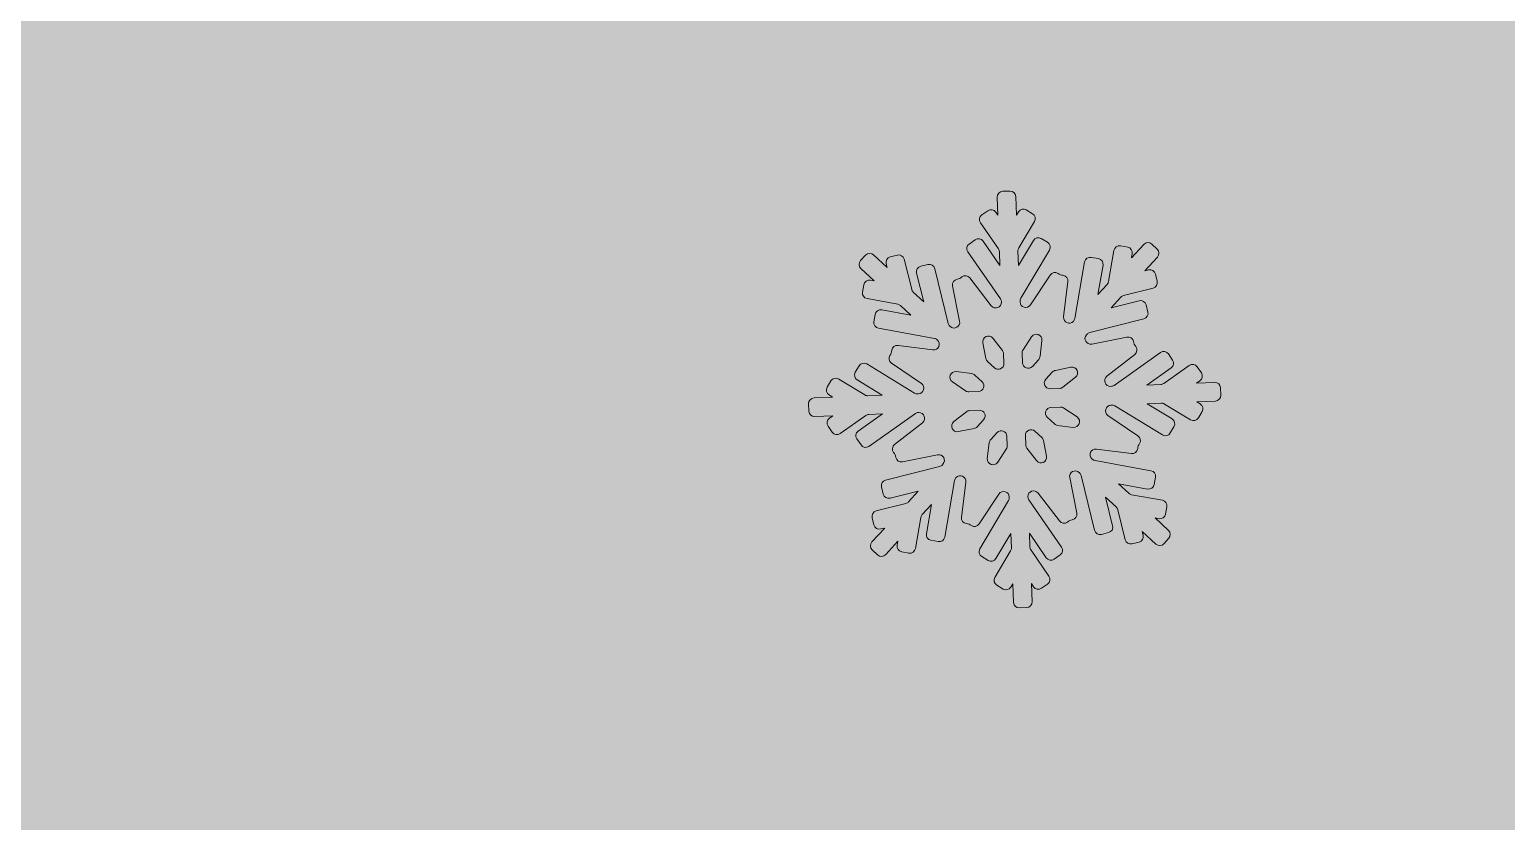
# Model space of a CAD drawing. Header units: millimetres. Extents: x 23 to 212, y -113 to -9.
# Drawn here: x 181.77 to 196, y -42.34 to -34.71 of the extents above; entities that cross this region are included whole.
import ezdxf

# ---------------------------------------------------------------- set-up
doc = ezdxf.new("R2010")
doc.units = ezdxf.units.MM
doc.header["$MEASUREMENT"] = 0
doc.layers.add('engraving', color=7, linetype='Continuous')
doc.layers.add('Layer 1', color=7, linetype='Continuous')

msp = doc.modelspace()

# ---------------------------------------------------------------- hatches: boundary and pattern name
at = {"layer": 'Layer 1'}
h = msp.add_hatch(color=2, dxfattribs=at)
h.dxf.hatch_style = 2
edge = h.paths.add_edge_path()
edge.add_spline(control_points=[(210.685, -79.288), (209.529, -76.47), (207.704, -73.987), (205.211, -71.837), (202.717, -69.689), (199.483, -68.006), (195.51, -66.789), (200.456, -65.005), (204.086, -62.492), (206.397, -59.247), (208.708, -56.004), (209.863, -52.435), (209.863, -48.543), (209.863, -41.326), (206.457, -35.852), (199.645, -32.121), (194.6, -29.33), (188.336, -27.699), (180.863, -27.224), (180.863, -27.224), (180.863, -24.792), (180.863, -24.792), (180.863, -22.224), (178.859, -20.106), (176.338, -19.914), (177.843, -18.799), (178.823, -17.016), (178.823, -14.999), (178.823, -11.618), (176.082, -8.878), (172.702, -8.878), (169.321, -8.878), (166.581, -11.618), (166.581, -14.999), (166.581, -17.016), (167.561, -18.799), (169.066, -19.914), (166.545, -20.106), (164.541, -22.224), (164.541, -24.792), (164.541, -24.792), (164.541, -27.073), (164.541, -27.073), (164.541, -27.073), (132.986, -27.073), (132.986, -27.073), (132.986, -27.073), (132.986, -112.222), (132.986, -112.222), (132.986, -112.222), (178.176, -112.222), (178.176, -112.222), (184.298, -112.222), (189.965, -111.381), (195.175, -109.698), (200.385, -108.016), (204.612, -105.33), (207.856, -101.639), (210.897, -98.112), (212.418, -93.672), (212.418, -88.32), (212.418, -85.117), (211.84, -82.107), (210.685, -79.288)], knot_values=[0, 0, 0, 0, 1, 1, 1, 2, 2, 2, 3, 3, 3, 4, 4, 4, 5, 5, 5, 6, 6, 6, 7, 7, 7, 8, 8, 8, 9, 9, 9, 10, 10, 10, 11, 11, 11, 12, 12, 12, 13, 13, 13, 14, 14, 14, 15, 15, 15, 16, 16, 16, 17, 17, 17, 18, 18, 18, 19, 19, 19, 20, 20, 20, 21, 21, 21, 21], degree=3, periodic=1)
edge = h.paths.add_edge_path()
edge.add_spline(control_points=[(168.894, -14.999), (168.894, -12.899), (170.602, -11.191), (172.702, -11.191), (174.801, -11.191), (176.509, -12.899), (176.509, -14.999), (176.509, -17.098), (174.801, -18.806), (172.702, -18.806), (170.602, -18.806), (168.894, -17.098), (168.894, -14.999)], knot_values=[0, 0, 0, 0, 1, 1, 1, 2, 2, 2, 3, 3, 3, 4, 4, 4, 4], degree=3, periodic=1)
edge = h.paths.add_edge_path()
edge.add_spline(control_points=[(161.024, -47.692), (161.024, -47.692), (174.526, -47.692), (174.526, -47.692), (178.824, -48.097), (180.973, -50.084), (180.973, -53.652), (180.649, -57.788), (178.5, -59.855), (174.526, -59.855), (174.526, -59.855), (161.024, -59.855), (161.024, -59.855), (161.024, -59.855), (161.024, -47.692), (161.024, -47.692)], knot_values=[0, 0, 0, 0, 1, 1, 1, 2, 2, 2, 3, 3, 3, 4, 4, 4, 5, 5, 5, 5], degree=3, periodic=1)
edge = h.paths.add_edge_path()
edge.add_spline(control_points=[(180.791, -89.643), (179.21, -90.911), (177.121, -91.543), (174.526, -91.543), (174.526, -91.543), (161.024, -91.543), (161.024, -91.543), (161.024, -91.543), (161.024, -78.893), (161.024, -78.893), (161.024, -78.893), (174.526, -78.893), (174.526, -78.893), (180.283, -78.893), (183.163, -80.804), (183.163, -84.626), (183.163, -86.703), (182.372, -88.376), (180.791, -89.643)], knot_values=[0, 0, 0, 0, 1, 1, 1, 2, 2, 2, 3, 3, 3, 4, 4, 4, 5, 5, 5, 6, 6, 6, 6], degree=3, periodic=1)

# ---------------------------------------------------------------- linework, layer by layer
at = {"layer": 'engraving', "lineweight": 0}
for points, knots in [([(193.245, -38.161), (193.244, -38.13), (193.219, -38.107), (193.189, -38.108), (193.189, -38.108), (193.015, -38.115), (193.015, -38.115), (193.015, -38.115), (193.047, -38.092), (193.047, -38.092), (193.072, -38.075), (193.078, -38.041), (193.061, -38.017), (193.061, -38.017), (193.02, -37.958), (193.02, -37.958), (193.003, -37.933), (192.969, -37.927), (192.944, -37.945), (192.944, -37.945), (192.698, -38.118), (192.698, -38.118), (192.689, -38.125), (192.679, -38.128), (192.669, -38.128), (192.669, -38.128), (192.536, -38.134), (192.536, -38.134), (192.536, -38.134), (192.77, -37.968), (192.77, -37.968), (192.794, -37.951), (192.8, -37.917), (192.783, -37.893), (192.783, -37.893), (192.743, -37.834), (192.743, -37.834), (192.726, -37.809), (192.691, -37.803), (192.667, -37.821), (192.667, -37.821), (192.219, -38.137), (192.219, -38.137), (192.21, -38.143), (192.2, -38.147), (192.189, -38.147), (192.189, -38.147), (192.187, -38.147), (192.187, -38.147), (192.134, -38.149), (192.109, -38.082), (192.151, -38.05), (192.151, -38.05), (192.42, -37.838), (192.42, -37.838), (192.443, -37.82), (192.447, -37.786), (192.429, -37.762), (192.429, -37.762), (192.42, -37.751), (192.42, -37.751), (192.415, -37.744), (192.412, -37.736), (192.41, -37.728), (192.41, -37.728), (192.407, -37.714), (192.407, -37.714), (192.402, -37.685), (192.373, -37.666), (192.343, -37.672), (192.343, -37.672), (192.004, -37.739), (192.004, -37.739), (191.953, -37.749), (191.918, -37.688), (191.953, -37.649), (191.953, -37.649), (191.959, -37.643), (191.959, -37.643), (191.966, -37.635), (191.975, -37.629), (191.986, -37.627), (191.986, -37.627), (192.506, -37.496), (192.506, -37.496), (192.535, -37.489), (192.553, -37.459), (192.546, -37.43), (192.546, -37.43), (192.528, -37.361), (192.528, -37.361), (192.521, -37.332), (192.491, -37.314), (192.462, -37.321), (192.462, -37.321), (192.19, -37.389), (192.19, -37.389), (192.19, -37.389), (192.284, -37.287), (192.284, -37.287), (192.291, -37.279), (192.3, -37.273), (192.311, -37.271), (192.311, -37.271), (192.596, -37.199), (192.596, -37.199), (192.625, -37.192), (192.643, -37.162), (192.635, -37.133), (192.635, -37.133), (192.618, -37.064), (192.618, -37.064), (192.611, -37.035), (192.581, -37.017), (192.552, -37.024), (192.552, -37.024), (192.515, -37.033), (192.515, -37.033), (192.515, -37.033), (192.637, -36.9), (192.637, -36.9), (192.657, -36.878), (192.656, -36.843), (192.634, -36.823), (192.634, -36.823), (192.582, -36.775), (192.582, -36.775), (192.56, -36.754), (192.525, -36.755), (192.505, -36.778), (192.505, -36.778), (192.388, -36.906), (192.388, -36.906), (192.388, -36.906), (192.395, -36.867), (192.395, -36.867), (192.4, -36.838), (192.38, -36.81), (192.351, -36.804), (192.351, -36.804), (192.282, -36.792), (192.282, -36.792), (192.252, -36.787), (192.223, -36.806), (192.218, -36.836), (192.218, -36.836), (192.166, -37.136), (192.166, -37.136), (192.164, -37.146), (192.16, -37.156), (192.153, -37.164), (192.153, -37.164), (192.063, -37.262), (192.063, -37.262), (192.063, -37.262), (192.113, -36.978), (192.113, -36.978), (192.118, -36.948), (192.098, -36.92), (192.068, -36.915), (192.068, -36.915), (192, -36.903), (192, -36.903), (191.97, -36.897), (191.941, -36.917), (191.936, -36.947), (191.936, -36.947), (191.841, -37.492), (191.841, -37.492), (191.839, -37.502), (191.835, -37.512), (191.828, -37.52), (191.828, -37.52), (191.828, -37.52), (191.828, -37.52), (191.792, -37.559), (191.727, -37.529), (191.733, -37.476), (191.733, -37.476), (191.775, -37.137), (191.775, -37.137), (191.778, -37.107), (191.757, -37.08), (191.727, -37.076), (191.727, -37.076), (191.714, -37.074), (191.714, -37.074), (191.706, -37.073), (191.698, -37.07), (191.69, -37.065), (191.69, -37.065), (191.68, -37.058), (191.68, -37.058), (191.655, -37.041), (191.62, -37.048), (191.604, -37.073), (191.604, -37.073), (191.413, -37.361), (191.413, -37.361), (191.384, -37.405), (191.315, -37.386), (191.313, -37.333), (191.313, -37.333), (191.313, -37.327), (191.313, -37.327), (191.313, -37.317), (191.315, -37.306), (191.321, -37.297), (191.321, -37.297), (191.597, -36.832), (191.597, -36.832), (191.612, -36.806), (191.604, -36.773), (191.578, -36.757), (191.578, -36.757), (191.518, -36.721), (191.518, -36.721), (191.492, -36.705), (191.458, -36.713), (191.443, -36.739), (191.443, -36.739), (191.299, -36.982), (191.299, -36.982), (191.299, -36.982), (191.293, -36.842), (191.293, -36.842), (191.293, -36.832), (191.296, -36.821), (191.301, -36.812), (191.301, -36.812), (191.453, -36.557), (191.453, -36.557), (191.468, -36.531), (191.46, -36.498), (191.434, -36.482), (191.434, -36.482), (191.374, -36.446), (191.374, -36.446), (191.348, -36.43), (191.314, -36.438), (191.299, -36.465), (191.299, -36.465), (191.279, -36.497), (191.279, -36.497), (191.279, -36.497), (191.272, -36.316), (191.272, -36.316), (191.271, -36.286), (191.246, -36.262), (191.215, -36.263), (191.215, -36.263), (191.146, -36.266), (191.146, -36.266), (191.115, -36.267), (191.092, -36.293), (191.093, -36.323), (191.093, -36.323), (191.1, -36.497), (191.1, -36.497), (191.1, -36.497), (191.079, -36.467), (191.079, -36.467), (191.062, -36.442), (191.027, -36.436), (191.003, -36.453), (191.003, -36.453), (190.945, -36.494), (190.945, -36.494), (190.921, -36.511), (190.915, -36.545), (190.932, -36.569), (190.932, -36.569), (191.105, -36.82), (191.105, -36.82), (191.111, -36.828), (191.114, -36.838), (191.114, -36.848), (191.114, -36.848), (191.12, -36.982), (191.12, -36.982), (191.12, -36.982), (190.957, -36.747), (190.957, -36.747), (190.94, -36.722), (190.906, -36.716), (190.881, -36.733), (190.881, -36.733), (190.823, -36.774), (190.823, -36.774), (190.799, -36.791), (190.793, -36.825), (190.81, -36.85), (190.81, -36.85), (191.124, -37.304), (191.124, -37.304), (191.13, -37.313), (191.134, -37.323), (191.134, -37.333), (191.134, -37.333), (191.134, -37.334), (191.134, -37.334), (191.136, -37.387), (191.069, -37.412), (191.036, -37.37), (191.036, -37.37), (190.83, -37.101), (190.83, -37.101), (190.811, -37.077), (190.777, -37.073), (190.753, -37.092), (190.753, -37.092), (190.743, -37.1), (190.743, -37.1), (190.736, -37.105), (190.728, -37.109), (190.719, -37.11), (190.719, -37.11), (190.707, -37.113), (190.707, -37.113), (190.677, -37.119), (190.658, -37.147), (190.664, -37.177), (190.664, -37.177), (190.731, -37.519), (190.731, -37.519), (190.742, -37.571), (190.679, -37.606), (190.641, -37.569), (190.641, -37.569), (190.637, -37.566), (190.637, -37.566), (190.629, -37.559), (190.624, -37.55), (190.622, -37.54), (190.622, -37.54), (190.491, -37.012), (190.491, -37.012), (190.484, -36.983), (190.454, -36.965), (190.425, -36.972), (190.425, -36.972), (190.357, -36.989), (190.357, -36.989), (190.328, -36.997), (190.31, -37.026), (190.317, -37.055), (190.317, -37.055), (190.385, -37.331), (190.385, -37.331), (190.385, -37.331), (190.285, -37.237), (190.285, -37.237), (190.277, -37.229), (190.271, -37.22), (190.269, -37.21), (190.269, -37.21), (190.197, -36.92), (190.197, -36.92), (190.19, -36.891), (190.16, -36.873), (190.131, -36.881), (190.131, -36.881), (190.063, -36.898), (190.063, -36.898), (190.034, -36.905), (190.016, -36.935), (190.023, -36.964), (190.023, -36.964), (190.033, -37.001), (190.033, -37.001), (190.033, -37.001), (189.902, -36.879), (189.902, -36.879), (189.88, -36.858), (189.845, -36.859), (189.824, -36.882), (189.824, -36.882), (189.777, -36.934), (189.777, -36.934), (189.757, -36.956), (189.758, -36.99), (189.78, -37.01), (189.78, -37.01), (189.908, -37.13), (189.908, -37.13), (189.908, -37.13), (189.87, -37.124), (189.87, -37.124), (189.841, -37.118), (189.812, -37.138), (189.807, -37.168), (189.807, -37.168), (189.795, -37.238), (189.795, -37.238), (189.79, -37.267), (189.809, -37.296), (189.839, -37.301), (189.839, -37.301), (190.135, -37.355), (190.135, -37.355), (190.145, -37.356), (190.155, -37.361), (190.162, -37.368), (190.162, -37.368), (190.26, -37.46), (190.26, -37.46), (190.26, -37.46), (189.98, -37.409), (189.98, -37.409), (189.951, -37.404), (189.922, -37.424), (189.917, -37.454), (189.917, -37.454), (189.905, -37.524), (189.905, -37.524), (189.9, -37.553), (189.919, -37.581), (189.949, -37.587), (189.949, -37.587), (190.488, -37.684), (190.488, -37.684), (190.498, -37.686), (190.507, -37.691), (190.515, -37.698), (190.515, -37.698), (190.518, -37.7), (190.518, -37.7), (190.556, -37.737), (190.526, -37.801), (190.474, -37.794), (190.474, -37.794), (190.138, -37.752), (190.138, -37.752), (190.108, -37.748), (190.08, -37.769), (190.077, -37.799), (190.077, -37.799), (190.075, -37.813), (190.075, -37.813), (190.074, -37.821), (190.071, -37.829), (190.067, -37.836), (190.067, -37.836), (190.059, -37.848), (190.059, -37.848), (190.042, -37.873), (190.049, -37.907), (190.074, -37.923), (190.074, -37.923), (190.363, -38.119), (190.363, -38.119), (190.406, -38.149), (190.387, -38.217), (190.334, -38.219), (190.334, -38.219), (190.328, -38.219), (190.328, -38.219), (190.317, -38.22), (190.306, -38.217), (190.297, -38.211), (190.297, -38.211), (189.837, -37.931), (189.837, -37.931), (189.811, -37.915), (189.778, -37.924), (189.762, -37.95), (189.762, -37.95), (189.726, -38.011), (189.726, -38.011), (189.711, -38.037), (189.719, -38.07), (189.745, -38.085), (189.745, -38.085), (189.986, -38.232), (189.986, -38.232), (189.986, -38.232), (189.848, -38.238), (189.848, -38.238), (189.838, -38.238), (189.827, -38.235), (189.818, -38.23), (189.818, -38.23), (189.566, -38.076), (189.566, -38.076), (189.54, -38.061), (189.506, -38.069), (189.491, -38.095), (189.491, -38.095), (189.455, -38.156), (189.455, -38.156), (189.44, -38.182), (189.448, -38.215), (189.473, -38.23), (189.473, -38.23), (189.507, -38.251), (189.507, -38.251), (189.507, -38.251), (189.328, -38.258), (189.328, -38.258), (189.298, -38.259), (189.274, -38.285), (189.275, -38.315), (189.275, -38.315), (189.278, -38.386), (189.278, -38.386), (189.279, -38.416), (189.305, -38.439), (189.335, -38.438), (189.335, -38.438), (189.508, -38.431), (189.508, -38.431), (189.508, -38.431), (189.476, -38.454), (189.476, -38.454), (189.452, -38.471), (189.446, -38.505), (189.463, -38.53), (189.463, -38.53), (189.503, -38.588), (189.503, -38.588), (189.521, -38.613), (189.555, -38.619), (189.58, -38.602), (189.58, -38.602), (189.826, -38.428), (189.826, -38.428), (189.834, -38.422), (189.844, -38.418), (189.855, -38.418), (189.855, -38.418), (189.988, -38.413), (189.988, -38.413), (189.988, -38.413), (189.754, -38.578), (189.754, -38.578), (189.729, -38.595), (189.723, -38.629), (189.74, -38.654), (189.74, -38.654), (189.781, -38.712), (189.781, -38.712), (189.798, -38.737), (189.832, -38.743), (189.857, -38.726), (189.857, -38.726), (190.305, -38.409), (190.305, -38.409), (190.313, -38.403), (190.324, -38.4), (190.334, -38.399), (190.334, -38.399), (190.337, -38.399), (190.337, -38.399), (190.389, -38.397), (190.414, -38.464), (190.372, -38.497), (190.372, -38.497), (190.104, -38.708), (190.104, -38.708), (190.08, -38.727), (190.076, -38.761), (190.094, -38.784), (190.094, -38.784), (190.103, -38.795), (190.103, -38.795), (190.108, -38.802), (190.112, -38.81), (190.113, -38.818), (190.113, -38.818), (190.116, -38.832), (190.116, -38.832), (190.122, -38.861), (190.151, -38.881), (190.18, -38.875), (190.18, -38.875), (190.519, -38.807), (190.519, -38.807), (190.571, -38.797), (190.606, -38.859), (190.57, -38.897), (190.57, -38.897), (190.565, -38.904), (190.565, -38.904), (190.557, -38.912), (190.548, -38.917), (190.538, -38.92), (190.538, -38.92), (190.018, -39.05), (190.018, -39.05), (189.988, -39.058), (189.971, -39.087), (189.978, -39.116), (189.978, -39.116), (189.995, -39.185), (189.995, -39.185), (190.002, -39.215), (190.032, -39.233), (190.061, -39.225), (190.061, -39.225), (190.333, -39.157), (190.333, -39.157), (190.333, -39.157), (190.24, -39.26), (190.24, -39.26), (190.232, -39.268), (190.223, -39.273), (190.213, -39.276), (190.213, -39.276), (189.928, -39.347), (189.928, -39.347), (189.899, -39.355), (189.881, -39.384), (189.888, -39.413), (189.888, -39.413), (189.905, -39.482), (189.905, -39.482), (189.912, -39.512), (189.942, -39.53), (189.971, -39.522), (189.971, -39.522), (190.009, -39.513), (190.009, -39.513), (190.009, -39.513), (189.886, -39.647), (189.886, -39.647), (189.866, -39.669), (189.868, -39.703), (189.889, -39.723), (189.889, -39.723), (189.941, -39.772), (189.941, -39.772), (189.963, -39.792), (189.998, -39.791), (190.019, -39.769), (190.019, -39.769), (190.135, -39.641), (190.135, -39.641), (190.135, -39.641), (190.129, -39.679), (190.129, -39.679), (190.124, -39.708), (190.143, -39.737), (190.173, -39.742), (190.173, -39.742), (190.242, -39.754), (190.242, -39.754), (190.272, -39.76), (190.3, -39.74), (190.305, -39.71), (190.305, -39.71), (190.357, -39.41), (190.357, -39.41), (190.359, -39.4), (190.364, -39.39), (190.371, -39.383), (190.371, -39.383), (190.46, -39.285), (190.46, -39.285), (190.46, -39.285), (190.411, -39.568), (190.411, -39.568), (190.406, -39.598), (190.425, -39.626), (190.455, -39.631), (190.455, -39.631), (190.524, -39.644), (190.524, -39.644), (190.554, -39.649), (190.582, -39.629), (190.587, -39.6), (190.587, -39.6), (190.682, -39.054), (190.682, -39.054), (190.684, -39.044), (190.689, -39.034), (190.696, -39.027), (190.696, -39.027), (190.696, -39.027), (190.696, -39.027), (190.732, -38.987), (190.797, -39.017), (190.79, -39.07), (190.79, -39.07), (190.749, -39.41), (190.749, -39.41), (190.745, -39.44), (190.766, -39.467), (190.796, -39.47), (190.796, -39.47), (190.809, -39.472), (190.809, -39.472), (190.818, -39.473), (190.826, -39.476), (190.833, -39.481), (190.833, -39.481), (190.844, -39.488), (190.844, -39.488), (190.869, -39.506), (190.903, -39.499), (190.92, -39.473), (190.92, -39.473), (191.11, -39.185), (191.11, -39.185), (191.139, -39.141), (191.208, -39.16), (191.21, -39.213), (191.21, -39.213), (191.21, -39.219), (191.21, -39.219), (191.211, -39.23), (191.208, -39.24), (191.203, -39.249), (191.203, -39.249), (190.927, -39.715), (190.927, -39.715), (190.911, -39.74), (190.92, -39.774), (190.945, -39.789), (190.945, -39.789), (191.005, -39.826), (191.005, -39.826), (191.031, -39.842), (191.065, -39.833), (191.081, -39.807), (191.081, -39.807), (191.224, -39.565), (191.224, -39.565), (191.224, -39.565), (191.23, -39.704), (191.23, -39.704), (191.23, -39.715), (191.228, -39.725), (191.222, -39.734), (191.222, -39.734), (191.071, -39.99), (191.071, -39.99), (191.056, -40.015), (191.064, -40.048), (191.089, -40.064), (191.089, -40.064), (191.15, -40.101), (191.15, -40.101), (191.176, -40.116), (191.209, -40.108), (191.225, -40.082), (191.225, -40.082), (191.244, -40.05), (191.244, -40.05), (191.244, -40.05), (191.251, -40.231), (191.251, -40.231), (191.253, -40.261), (191.278, -40.284), (191.308, -40.283), (191.308, -40.283), (191.378, -40.28), (191.378, -40.28), (191.408, -40.279), (191.431, -40.254), (191.43, -40.223), (191.43, -40.223), (191.423, -40.049), (191.423, -40.049), (191.423, -40.049), (191.444, -40.08), (191.444, -40.08), (191.462, -40.105), (191.496, -40.111), (191.521, -40.093), (191.521, -40.093), (191.578, -40.053), (191.578, -40.053), (191.603, -40.035), (191.609, -40.002), (191.592, -39.977), (191.592, -39.977), (191.419, -39.727), (191.419, -39.727), (191.413, -39.718), (191.409, -39.708), (191.409, -39.698), (191.409, -39.698), (191.404, -39.564), (191.404, -39.564), (191.404, -39.564), (191.566, -39.799), (191.566, -39.799), (191.583, -39.824), (191.618, -39.83), (191.643, -39.813), (191.643, -39.813), (191.7, -39.772), (191.7, -39.772), (191.724, -39.755), (191.73, -39.721), (191.713, -39.697), (191.713, -39.697), (191.399, -39.242), (191.399, -39.242), (191.393, -39.233), (191.39, -39.223), (191.389, -39.213), (191.389, -39.213), (191.389, -39.212), (191.389, -39.212), (191.387, -39.159), (191.455, -39.135), (191.487, -39.177), (191.487, -39.177), (191.694, -39.445), (191.694, -39.445), (191.712, -39.469), (191.747, -39.474), (191.771, -39.455), (191.771, -39.455), (191.781, -39.447), (191.781, -39.447), (191.788, -39.441), (191.796, -39.438), (191.804, -39.436), (191.804, -39.436), (191.817, -39.434), (191.817, -39.434), (191.846, -39.428), (191.865, -39.399), (191.86, -39.37), (191.86, -39.37), (191.792, -39.027), (191.792, -39.027), (191.782, -38.975), (191.844, -38.941), (191.883, -38.977), (191.883, -38.977), (191.886, -38.98), (191.886, -38.98), (191.894, -38.987), (191.899, -38.997), (191.902, -39.007), (191.902, -39.007), (192.032, -39.534), (192.032, -39.534), (192.04, -39.563), (192.069, -39.581), (192.099, -39.574), (192.099, -39.574), (192.166, -39.557), (192.166, -39.557), (192.196, -39.55), (192.213, -39.52), (192.206, -39.491), (192.206, -39.491), (192.138, -39.215), (192.138, -39.215), (192.138, -39.215), (192.239, -39.31), (192.239, -39.31), (192.247, -39.317), (192.252, -39.326), (192.255, -39.337), (192.255, -39.337), (192.326, -39.626), (192.326, -39.626), (192.333, -39.655), (192.363, -39.673), (192.392, -39.666), (192.392, -39.666), (192.46, -39.649), (192.46, -39.649), (192.489, -39.641), (192.507, -39.612), (192.5, -39.583), (192.5, -39.583), (192.491, -39.545), (192.491, -39.545), (192.491, -39.545), (192.622, -39.668), (192.622, -39.668), (192.644, -39.688), (192.679, -39.687), (192.699, -39.665), (192.699, -39.665), (192.747, -39.612), (192.747, -39.612), (192.767, -39.59), (192.766, -39.556), (192.744, -39.536), (192.744, -39.536), (192.616, -39.416), (192.616, -39.416), (192.616, -39.416), (192.653, -39.423), (192.653, -39.423), (192.683, -39.428), (192.711, -39.408), (192.716, -39.379), (192.716, -39.379), (192.729, -39.308), (192.729, -39.308), (192.734, -39.279), (192.714, -39.251), (192.685, -39.245), (192.685, -39.245), (192.389, -39.192), (192.389, -39.192), (192.378, -39.19), (192.369, -39.185), (192.361, -39.178), (192.361, -39.178), (192.263, -39.086), (192.263, -39.086), (192.263, -39.086), (192.543, -39.137), (192.543, -39.137), (192.573, -39.142), (192.601, -39.122), (192.606, -39.093), (192.606, -39.093), (192.619, -39.023), (192.619, -39.023), (192.624, -38.993), (192.604, -38.965), (192.575, -38.96), (192.575, -38.96), (192.036, -38.862), (192.036, -38.862), (192.026, -38.86), (192.016, -38.855), (192.008, -38.848), (192.008, -38.848), (192.006, -38.846), (192.006, -38.846), (191.967, -38.81), (191.997, -38.745), (192.05, -38.752), (192.05, -38.752), (192.386, -38.795), (192.386, -38.795), (192.416, -38.798), (192.443, -38.777), (192.447, -38.747), (192.447, -38.747), (192.448, -38.733), (192.448, -38.733), (192.449, -38.725), (192.452, -38.717), (192.457, -38.71), (192.457, -38.71), (192.465, -38.698), (192.465, -38.698), (192.481, -38.673), (192.474, -38.64), (192.45, -38.623), (192.45, -38.623), (192.161, -38.427), (192.161, -38.427), (192.117, -38.398), (192.136, -38.33), (192.189, -38.327), (192.189, -38.327), (192.196, -38.327), (192.196, -38.327), (192.206, -38.327), (192.217, -38.33), (192.226, -38.335), (192.226, -38.335), (192.686, -38.615), (192.686, -38.615), (192.712, -38.631), (192.746, -38.623), (192.761, -38.596), (192.761, -38.596), (192.797, -38.536), (192.797, -38.536), (192.813, -38.51), (192.804, -38.477), (192.779, -38.461), (192.779, -38.461), (192.537, -38.314), (192.537, -38.314), (192.537, -38.314), (192.675, -38.309), (192.675, -38.309), (192.686, -38.308), (192.696, -38.311), (192.705, -38.317), (192.705, -38.317), (192.957, -38.47), (192.957, -38.47), (192.983, -38.486), (193.017, -38.477), (193.033, -38.451), (193.033, -38.451), (193.069, -38.39), (193.069, -38.39), (193.084, -38.365), (193.076, -38.331), (193.05, -38.316), (193.05, -38.316), (193.016, -38.295), (193.016, -38.295), (193.016, -38.295), (193.196, -38.288), (193.196, -38.288), (193.226, -38.287), (193.249, -38.262), (193.248, -38.232), (193.248, -38.232), (193.245, -38.161), (193.245, -38.161)], [0, 0, 0, 0, 1, 1, 1, 2, 2, 2, 3, 3, 3, 4, 4, 4, 5, 5, 5, 6, 6, 6, 7, 7, 7, 8, 8, 8, 9, 9, 9, 10, 10, 10, 11, 11, 11, 12, 12, 12, 13, 13, 13, 14, 14, 14, 15, 15, 15, 16, 16, 16, 17, 17, 17, 18, 18, 18, 19, 19, 19, 20, 20, 20, 21, 21, 21, 22, 22, 22, 23, 23, 23, 24, 24, 24, 25, 25, 25, 26, 26, 26, 27, 27, 27, 28, 28, 28, 29, 29, 29, 30, 30, 30, 31, 31, 31, 32, 32, 32, 33, 33, 33, 34, 34, 34, 35, 35, 35, 36, 36, 36, 37, 37, 37, 38, 38, 38, 39, 39, 39, 40, 40, 40, 41, 41, 41, 42, 42, 42, 43, 43, 43, 44, 44, 44, 45, 45, 45, 46, 46, 46, 47, 47, 47, 48, 48, 48, 49, 49, 49, 50, 50, 50, 51, 51, 51, 52, 52, 52, 53, 53, 53, 54, 54, 54, 55, 55, 55, 56, 56, 56, 57, 57, 57, 58, 58, 58, 59, 59, 59, 60, 60, 60, 61, 61, 61, 62, 62, 62, 63, 63, 63, 64, 64, 64, 65, 65, 65, 66, 66, 66, 67, 67, 67, 68, 68, 68, 69, 69, 69, 70, 70, 70, 71, 71, 71, 72, 72, 72, 73, 73, 73, 74, 74, 74, 75, 75, 75, 76, 76, 76, 77, 77, 77, 78, 78, 78, 79, 79, 79, 80, 80, 80, 81, 81, 81, 82, 82, 82, 83, 83, 83, 84, 84, 84, 85, 85, 85, 86, 86, 86, 87, 87, 87, 88, 88, 88, 89, 89, 89, 90, 90, 90, 91, 91, 91, 92, 92, 92, 93, 93, 93, 94, 94, 94, 95, 95, 95, 96, 96, 96, 97, 97, 97, 98, 98, 98, 99, 99, 99, 100, 100, 100, 101, 101, 101, 102, 102, 102, 103, 103, 103, 104, 104, 104, 105, 105, 105, 106, 106, 106, 107, 107, 107, 108, 108, 108, 109, 109, 109, 110, 110, 110, 111, 111, 111, 112, 112, 112, 113, 113, 113, 114, 114, 114, 115, 115, 115, 116, 116, 116, 117, 117, 117, 118, 118, 118, 119, 119, 119, 120, 120, 120, 121, 121, 121, 122, 122, 122, 123, 123, 123, 124, 124, 124, 125, 125, 125, 126, 126, 126, 127, 127, 127, 128, 128, 128, 129, 129, 129, 130, 130, 130, 131, 131, 131, 132, 132, 132, 133, 133, 133, 134, 134, 134, 135, 135, 135, 136, 136, 136, 137, 137, 137, 138, 138, 138, 139, 139, 139, 140, 140, 140, 141, 141, 141, 142, 142, 142, 143, 143, 143, 144, 144, 144, 145, 145, 145, 146, 146, 146, 147, 147, 147, 148, 148, 148, 149, 149, 149, 150, 150, 150, 151, 151, 151, 152, 152, 152, 153, 153, 153, 154, 154, 154, 155, 155, 155, 156, 156, 156, 157, 157, 157, 158, 158, 158, 159, 159, 159, 160, 160, 160, 161, 161, 161, 162, 162, 162, 163, 163, 163, 164, 164, 164, 165, 165, 165, 166, 166, 166, 167, 167, 167, 168, 168, 168, 169, 169, 169, 170, 170, 170, 171, 171, 171, 172, 172, 172, 173, 173, 173, 174, 174, 174, 175, 175, 175, 176, 176, 176, 177, 177, 177, 178, 178, 178, 179, 179, 179, 180, 180, 180, 181, 181, 181, 182, 182, 182, 183, 183, 183, 184, 184, 184, 185, 185, 185, 186, 186, 186, 187, 187, 187, 188, 188, 188, 189, 189, 189, 190, 190, 190, 191, 191, 191, 192, 192, 192, 193, 193, 193, 194, 194, 194, 195, 195, 195, 196, 196, 196, 197, 197, 197, 198, 198, 198, 199, 199, 199, 200, 200, 200, 201, 201, 201, 202, 202, 202, 203, 203, 203, 204, 204, 204, 205, 205, 205, 206, 206, 206, 207, 207, 207, 208, 208, 208, 209, 209, 209, 210, 210, 210, 211, 211, 211, 212, 212, 212, 213, 213, 213, 214, 214, 214, 215, 215, 215, 216, 216, 216, 217, 217, 217, 218, 218, 218, 219, 219, 219, 220, 220, 220, 221, 221, 221, 222, 222, 222, 223, 223, 223, 224, 224, 224, 225, 225, 225, 226, 226, 226, 227, 227, 227, 228, 228, 228, 229, 229, 229, 230, 230, 230, 231, 231, 231, 232, 232, 232, 233, 233, 233, 234, 234, 234, 235, 235, 235, 236, 236, 236, 237, 237, 237, 238, 238, 238, 239, 239, 239, 240, 240, 240, 241, 241, 241, 242, 242, 242, 243, 243, 243, 244, 244, 244, 245, 245, 245, 246, 246, 246, 247, 247, 247, 248, 248, 248, 249, 249, 249, 250, 250, 250, 251, 251, 251, 252, 252, 252, 253, 253, 253, 254, 254, 254, 255, 255, 255, 256, 256, 256, 257, 257, 257, 258, 258, 258, 259, 259, 259, 260, 260, 260, 261, 261, 261, 262, 262, 262, 263, 263, 263, 264, 264, 264, 265, 265, 265, 266, 266, 266, 267, 267, 267, 268, 268, 268, 269, 269, 269, 270, 270, 270, 271, 271, 271, 272, 272, 272, 273, 273, 273, 274, 274, 274, 275, 275, 275, 276, 276, 276, 277, 277, 277, 278, 278, 278, 279, 279, 279, 280, 280, 280, 281, 281, 281, 282, 282, 282, 283, 283, 283, 284, 284, 284, 285, 285, 285, 286, 286, 286, 287, 287, 287, 288, 288, 288, 289, 289, 289, 290, 290, 290, 291, 291, 291, 292, 292, 292, 293, 293, 293, 294, 294, 294, 295, 295, 295, 296, 296, 296, 297, 297, 297, 298, 298, 298, 299, 299, 299, 300, 300, 300, 301, 301, 301, 302, 302, 302, 303, 303, 303, 304, 304, 304, 305, 305, 305, 306, 306, 306, 307, 307, 307, 308, 308, 308, 309, 309, 309, 310, 310, 310, 311, 311, 311, 312, 312, 312, 313, 313, 313, 314, 314, 314, 315, 315, 315, 316, 316, 316, 317, 317, 317, 318, 318, 318, 319, 319, 319, 320, 320, 320, 321, 321, 321, 322, 322, 322, 323, 323, 323, 324, 324, 324, 325, 325, 325, 326, 326, 326, 327, 327, 327, 328, 328, 328, 329, 329, 329, 330, 330, 330, 331, 331, 331, 332, 332, 332, 333, 333, 333, 334, 334, 334, 335, 335, 335, 336, 336, 336, 336]), ([(191.052, -37.683), (191.052, -37.683), (191.143, -37.802), (191.143, -37.802), (191.15, -37.811), (191.154, -37.822), (191.154, -37.833), (191.154, -37.833), (191.158, -37.925), (191.158, -37.925), (191.16, -37.974), (191.102, -38.001), (191.066, -37.967), (191.066, -37.967), (191.001, -37.906), (191.001, -37.906), (190.992, -37.898), (190.987, -37.888), (190.984, -37.877), (190.984, -37.877), (190.955, -37.727), (190.955, -37.727), (190.944, -37.671), (191.016, -37.638), (191.052, -37.683)], [0, 0, 0, 0, 1, 1, 1, 2, 2, 2, 3, 3, 3, 4, 4, 4, 5, 5, 5, 6, 6, 6, 7, 7, 7, 8, 8, 8, 8]), ([(191.337, -37.919), (191.337, -37.919), (191.333, -37.827), (191.333, -37.827), (191.333, -37.815), (191.336, -37.804), (191.342, -37.795), (191.342, -37.795), (191.425, -37.669), (191.425, -37.669), (191.457, -37.621), (191.532, -37.648), (191.525, -37.705), (191.525, -37.705), (191.507, -37.857), (191.507, -37.857), (191.505, -37.868), (191.5, -37.878), (191.493, -37.887), (191.493, -37.887), (191.432, -37.954), (191.432, -37.954), (191.399, -37.99), (191.339, -37.968), (191.337, -37.919)], [0, 0, 0, 0, 1, 1, 1, 2, 2, 2, 3, 3, 3, 4, 4, 4, 5, 5, 5, 6, 6, 6, 7, 7, 7, 8, 8, 8, 8]), ([(190.789, -38.191), (190.789, -38.191), (190.661, -38.104), (190.661, -38.104), (190.613, -38.072), (190.641, -37.997), (190.698, -38.005), (190.698, -38.005), (190.848, -38.024), (190.848, -38.024), (190.86, -38.025), (190.87, -38.03), (190.879, -38.038), (190.879, -38.038), (190.947, -38.102), (190.947, -38.102), (190.983, -38.135), (190.961, -38.195), (190.912, -38.197), (190.912, -38.197), (190.821, -38.2), (190.821, -38.2), (190.81, -38.2), (190.798, -38.197), (190.789, -38.191)], [0, 0, 0, 0, 1, 1, 1, 2, 2, 2, 3, 3, 3, 4, 4, 4, 5, 5, 5, 6, 6, 6, 7, 7, 7, 8, 8, 8, 8]), ([(191.561, -38.078), (191.561, -38.078), (191.624, -38.01), (191.624, -38.01), (191.632, -38.001), (191.642, -37.995), (191.654, -37.993), (191.654, -37.993), (191.803, -37.963), (191.803, -37.963), (191.86, -37.952), (191.893, -38.024), (191.848, -38.059), (191.848, -38.059), (191.727, -38.154), (191.727, -38.154), (191.718, -38.162), (191.707, -38.166), (191.695, -38.166), (191.695, -38.166), (191.604, -38.17), (191.604, -38.17), (191.555, -38.172), (191.529, -38.114), (191.561, -38.078)], [0, 0, 0, 0, 1, 1, 1, 2, 2, 2, 3, 3, 3, 4, 4, 4, 5, 5, 5, 6, 6, 6, 7, 7, 7, 8, 8, 8, 8]), ([(190.962, -38.468), (190.962, -38.468), (190.899, -38.537), (190.899, -38.537), (190.892, -38.545), (190.881, -38.551), (190.87, -38.554), (190.87, -38.554), (190.72, -38.583), (190.72, -38.583), (190.664, -38.595), (190.631, -38.523), (190.676, -38.487), (190.676, -38.487), (190.796, -38.392), (190.796, -38.392), (190.805, -38.385), (190.817, -38.381), (190.828, -38.38), (190.828, -38.38), (190.92, -38.377), (190.92, -38.377), (190.968, -38.375), (190.995, -38.432), (190.962, -38.468)], [0, 0, 0, 0, 1, 1, 1, 2, 2, 2, 3, 3, 3, 4, 4, 4, 5, 5, 5, 6, 6, 6, 7, 7, 7, 8, 8, 8, 8]), ([(191.735, -38.356), (191.735, -38.356), (191.863, -38.442), (191.863, -38.442), (191.91, -38.475), (191.882, -38.549), (191.825, -38.542), (191.825, -38.542), (191.675, -38.523), (191.675, -38.523), (191.664, -38.521), (191.653, -38.516), (191.645, -38.508), (191.645, -38.508), (191.576, -38.444), (191.576, -38.444), (191.541, -38.411), (191.563, -38.352), (191.611, -38.35), (191.611, -38.35), (191.702, -38.346), (191.702, -38.346), (191.714, -38.346), (191.725, -38.349), (191.735, -38.356)], [0, 0, 0, 0, 1, 1, 1, 2, 2, 2, 3, 3, 3, 4, 4, 4, 5, 5, 5, 6, 6, 6, 7, 7, 7, 8, 8, 8, 8]), ([(191.186, -38.627), (191.186, -38.627), (191.19, -38.72), (191.19, -38.72), (191.191, -38.731), (191.187, -38.742), (191.181, -38.752), (191.181, -38.752), (191.098, -38.878), (191.098, -38.878), (191.066, -38.926), (190.992, -38.898), (190.998, -38.841), (190.998, -38.841), (191.017, -38.69), (191.017, -38.69), (191.018, -38.679), (191.023, -38.668), (191.031, -38.66), (191.031, -38.66), (191.092, -38.593), (191.092, -38.593), (191.125, -38.557), (191.184, -38.579), (191.186, -38.627)], [0, 0, 0, 0, 1, 1, 1, 2, 2, 2, 3, 3, 3, 4, 4, 4, 5, 5, 5, 6, 6, 6, 7, 7, 7, 8, 8, 8, 8]), ([(191.472, -38.863), (191.472, -38.863), (191.38, -38.744), (191.38, -38.744), (191.374, -38.735), (191.37, -38.724), (191.369, -38.713), (191.369, -38.713), (191.365, -38.621), (191.365, -38.621), (191.363, -38.572), (191.422, -38.546), (191.457, -38.579), (191.457, -38.579), (191.523, -38.64), (191.523, -38.64), (191.531, -38.648), (191.537, -38.658), (191.539, -38.67), (191.539, -38.67), (191.569, -38.819), (191.569, -38.819), (191.58, -38.876), (191.507, -38.909), (191.472, -38.863)], [0, 0, 0, 0, 1, 1, 1, 2, 2, 2, 3, 3, 3, 4, 4, 4, 5, 5, 5, 6, 6, 6, 7, 7, 7, 8, 8, 8, 8])]:
    msp.add_open_spline(points, degree=3, knots=knots, dxfattribs=at)
at = {"layer": 'Layer 1', "lineweight": 0}
msp.add_open_spline([(210.685, -79.288), (209.529, -76.47), (207.704, -73.987), (205.211, -71.837), (202.717, -69.689), (199.483, -68.006), (195.51, -66.789), (200.456, -65.005), (204.086, -62.492), (206.397, -59.247), (208.708, -56.004), (209.863, -52.435), (209.863, -48.543), (209.863, -41.326), (206.457, -35.852), (199.645, -32.121), (194.6, -29.33), (188.336, -27.699), (180.863, -27.224), (180.863, -27.224), (180.863, -24.792), (180.863, -24.792), (180.863, -22.224), (178.859, -20.106), (176.338, -19.914), (177.843, -18.799), (178.823, -17.016), (178.823, -14.999), (178.823, -11.618), (176.082, -8.878), (172.702, -8.878), (169.321, -8.878), (166.581, -11.618), (166.581, -14.999), (166.581, -17.016), (167.561, -18.799), (169.066, -19.914), (166.545, -20.106), (164.541, -22.224), (164.541, -24.792), (164.541, -24.792), (164.541, -27.073), (164.541, -27.073), (164.541, -27.073), (132.986, -27.073), (132.986, -27.073), (132.986, -27.073), (132.986, -112.222), (132.986, -112.222), (132.986, -112.222), (178.176, -112.222), (178.176, -112.222), (184.298, -112.222), (189.965, -111.381), (195.175, -109.698), (200.385, -108.016), (204.612, -105.33), (207.856, -101.639), (210.897, -98.112), (212.418, -93.672), (212.418, -88.32), (212.418, -85.117), (211.84, -82.107), (210.685, -79.288)], degree=3, knots=[0, 0, 0, 0, 1, 1, 1, 2, 2, 2, 3, 3, 3, 4, 4, 4, 5, 5, 5, 6, 6, 6, 7, 7, 7, 8, 8, 8, 9, 9, 9, 10, 10, 10, 11, 11, 11, 12, 12, 12, 13, 13, 13, 14, 14, 14, 15, 15, 15, 16, 16, 16, 17, 17, 17, 18, 18, 18, 19, 19, 19, 20, 20, 20, 21, 21, 21, 21], dxfattribs=at)

doc.saveas('drawing.dxf')
